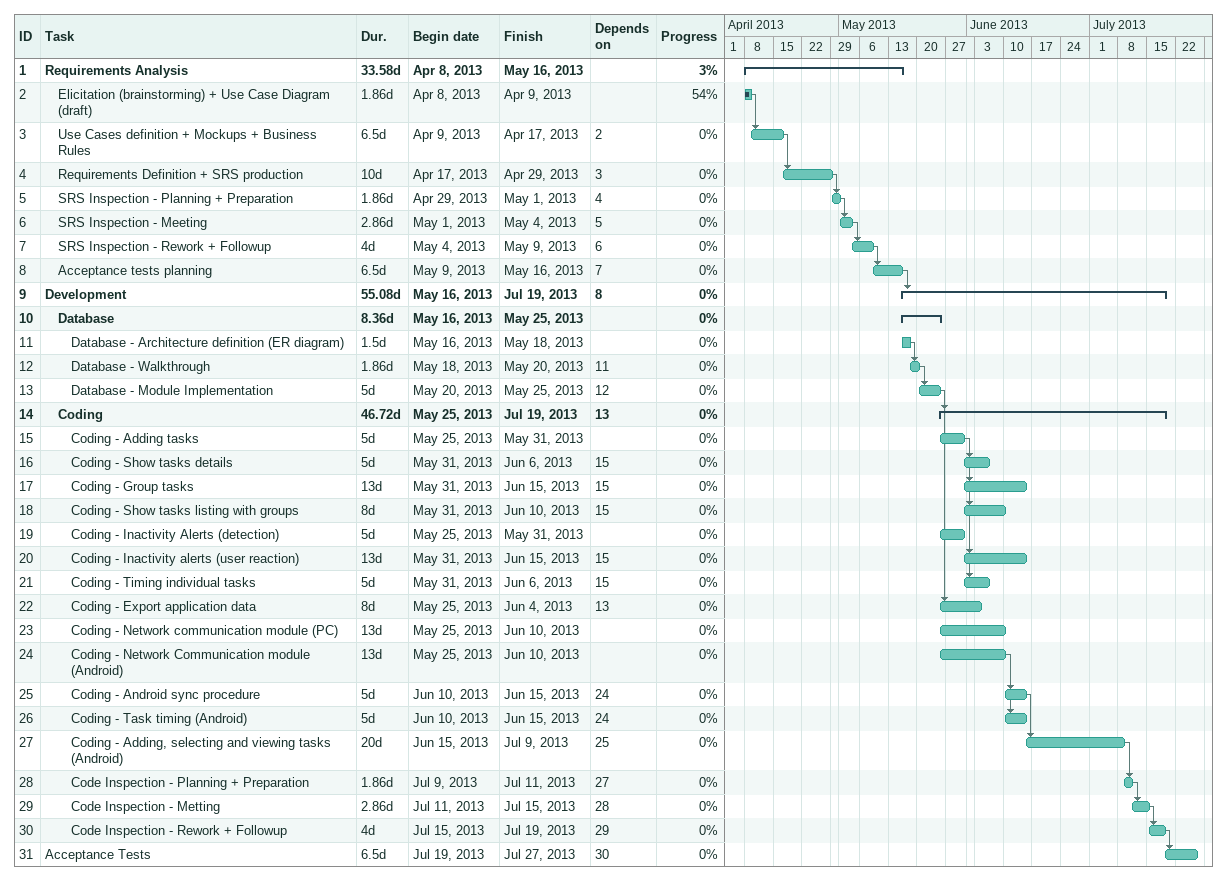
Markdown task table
| ID | Level | Task | Duration | Start | Finish | Predecessors | % complete |
|---|---|---|---|---|---|---|---|
| 1 | 1 | **Requirements Analysis** | 33.58d | 2013-04-08 | 2013-05-16 |  | 3 |
| 2 | 2 | Elicitation (brainstorming) + Use Case Diagram (draft) | 1.86d | 2013-04-08 | 2013-04-09 |  | 54 |
| 3 | 2 | Use Cases definition + Mockups + Business Rules | 6.5d | 2013-04-09 | 2013-04-17 | 2 | 0 |
| 4 | 2 | Requirements Definition + SRS production | 10d | 2013-04-17 | 2013-04-29 | 3 | 0 |
| 5 | 2 | SRS Inspection - Planning + Preparation | 1.86d | 2013-04-29 | 2013-05-01 | 4 | 0 |
| 6 | 2 | SRS Inspection - Meeting | 2.86d | 2013-05-01 | 2013-05-04 | 5 | 0 |
| 7 | 2 | SRS Inspection - Rework + Followup | 4d | 2013-05-04 | 2013-05-09 | 6 | 0 |
| 8 | 2 | Acceptance tests planning | 6.5d | 2013-05-09 | 2013-05-16 | 7 | 0 |
| 9 | 1 | **Development** | 55.08d | 2013-05-16 | 2013-07-19 | 8 | 0 |
| 10 | 2 | **Database** | 8.36d | 2013-05-16 | 2013-05-25 |  | 0 |
| 11 | 3 | Database - Architecture definition (ER diagram) | 1.5d | 2013-05-16 | 2013-05-18 |  | 0 |
| 12 | 3 | Database - Walkthrough | 1.86d | 2013-05-18 | 2013-05-20 | 11 | 0 |
| 13 | 3 | Database - Module Implementation | 5d | 2013-05-20 | 2013-05-25 | 12 | 0 |
| 14 | 2 | **Coding** | 46.72d | 2013-05-25 | 2013-07-19 | 13 | 0 |
| 15 | 3 | Coding - Adding tasks | 5d | 2013-05-25 | 2013-05-31 |  | 0 |
| 16 | 3 | Coding - Show tasks details | 5d | 2013-05-31 | 2013-06-06 | 15 | 0 |
| 17 | 3 | Coding - Group tasks | 13d | 2013-05-31 | 2013-06-15 | 15 | 0 |
| 18 | 3 | Coding - Show tasks listing with groups | 8d | 2013-05-31 | 2013-06-10 | 15 | 0 |
| 19 | 3 | Coding - Inactivity Alerts (detection) | 5d | 2013-05-25 | 2013-05-31 |  | 0 |
| 20 | 3 | Coding - Inactivity alerts (user reaction) | 13d | 2013-05-31 | 2013-06-15 | 15 | 0 |
| 21 | 3 | Coding - Timing individual tasks | 5d | 2013-05-31 | 2013-06-06 | 15 | 0 |
| 22 | 3 | Coding - Export application data | 8d | 2013-05-25 | 2013-06-04 | 13 | 0 |
| 23 | 3 | Coding - Network communication module (PC) | 13d | 2013-05-25 | 2013-06-10 |  | 0 |
| 24 | 3 | Coding - Network Communication module (Android) | 13d | 2013-05-25 | 2013-06-10 |  | 0 |
| 25 | 3 | Coding - Android sync procedure | 5d | 2013-06-10 | 2013-06-15 | 24 | 0 |
| 26 | 3 | Coding - Task timing (Android) | 5d | 2013-06-10 | 2013-06-15 | 24 | 0 |
| 27 | 3 | Coding - Adding, selecting and viewing tasks (Android) | 20d | 2013-06-15 | 2013-07-09 | 25 | 0 |
| 28 | 3 | Code Inspection - Planning + Preparation | 1.86d | 2013-07-09 | 2013-07-11 | 27 | 0 |
| 29 | 3 | Code Inspection - Metting | 2.86d | 2013-07-11 | 2013-07-15 | 28 | 0 |
| 30 | 3 | Code Inspection - Rework + Followup | 4d | 2013-07-15 | 2013-07-19 | 29 | 0 |
| 31 | 1 | Acceptance Tests | 6.5d | 2013-07-19 | 2013-07-27 | 30 | 0 |
